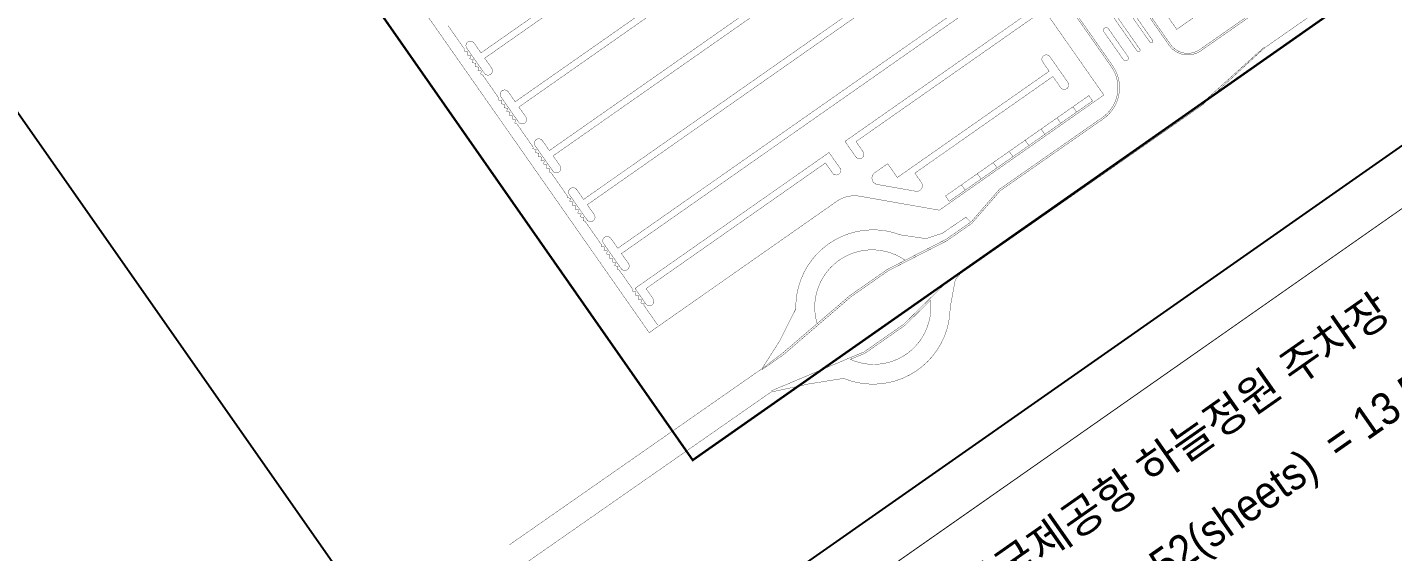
# Model space of a CAD drawing. Header units: millimetres. Extents: x 152904052 to 153933663, y 538271515 to 539240469.
# Drawn here: x 153576116 to 153681458, y 538935340 to 538975800 of the extents above; entities that cross this region are included whole.
import ezdxf

# ---------------------------------------------------------------- set-up
doc = ezdxf.new("R2010")
doc.units = ezdxf.units.MM
doc.set_wipeout_variables(frame=1)
doc.linetypes.add('HIDDEN', pattern=[5.08, 2.54, -2.54])
doc.layers.add('BORD', color=7, linetype='Continuous')
doc.layers.add('TEXT', color=7, linetype='Continuous')
doc.styles.add('굴림', font='Gulim.ttf')

msp = doc.modelspace()

# ---------------------------------------------------------------- linework, layer by layer
at = {"layer": 'BORD'}
msp.add_lwpolyline([(153545158.5, 539012348.7), (153668031.3, 539098385.1), (153734561.4, 539003370.3), (153611688.6, 538917333.8)], close=True, dxfattribs=at)
at = {"layer": 'BORD', "color": 8, "ltscale": 0.0008, "const_width": 25}
for points in [[(153678255.9, 538995015.9), (153682439.1, 539020161.6), (153643793.7, 539075353), (153572732.2, 539025595.2), (153624096, 538952240.2), (153638572.1, 538962376.4, -0.19891237), (153640346.7, 538962769.9), (153646480.9, 538961688.3), (153659172.9, 538970575.4), (153654111.1, 538977804.4, -0.41421356), (153654172.5, 538978152.6), (153655174.6, 538978854.2, -0.41414579), (153655522.7, 538978792.9), (153659750.5, 538972757.6, -0.42140705), (153659003.9, 538968802.5), (153651111.2, 538963297.9), (153648939.4, 538960792.7), (153647004.5, 538959443.2), (153643841.7, 538957823.1)], [(153678255.9, 538995015.9), (153675265.7, 538992922.2), (153679941.3, 538986244.7), (153664797.2, 538975640.7), (153660265, 538982113.4, 0.41421356), (153659916.8, 538982174.8), (153659456.1, 538981852.2, 0.41421356), (153659394.7, 538981504), (153664311.9, 538974481.6, 0.41368484), (153666594.3, 538974096.2), (153674774.9, 538979801.6), (153680511.5, 538982735.7)], [(153646726.5, 538991379.7), (153645364.2, 538993325.6, 1), (153644801, 538992931.2), (153645335.2, 538992168.4), (153613756.8, 538970057), (153613222.7, 538970819.9, 1), (153612659.5, 538970425.5), (153614014.6, 538968490.3, 1), (153614577.8, 538968884.6), (153614043.6, 538969647.4), (153645621.9, 538991758.8), (153646163.5, 538990985.4, 1.0252012), (153646726.5, 538991379.7)], [(153664201.7, 538974420.9, 0.4111623), (153666642.4, 538973977.4)], [(153659131.3, 538968738.1, 0.41446521), (153659851.2, 538972831.3)], [(153648917.2, 538960767.1), (153648526, 538961138.9), (153646694, 538959899.9), (153645444.3, 538959493.2), (153643471.4, 538959788.3, 0.53221838), (153635409.1, 538954078.4), (153634173.3, 538951620.2), (153632795.2, 538949457)], [(153643837, 538957829.6, 0.71132517), (153637052.6, 538952938, 0.71132517)], [(153614385.1, 538934331.4), (153633485.2, 538947652.3), (153636389.3, 538948279.7), (153639092, 538948713.6, 0.53293616), (153647317.9, 538954198.7), (153647713.3, 538956323.4), (153648072.4, 538956759.1)]]:
    msp.add_lwpolyline(points, format="xyb", dxfattribs=at)
for points in [[(153671596.3, 538974232), (153721876.2, 539009298.6)], [(153664209.7, 538974409.5), (153659077.2, 538981739.5)], [(153666644.1, 538973978.6), (153674846.4, 538979699)], [(153659852.6, 538972829.2), (153656699.7, 538977328)], [(153609866.3, 538974088.4), (153608585.3, 538975919.7)], [(153611223.7, 538972151.6), (153611095.2, 538972174.3), (153611139.8, 538972427.5), (153610886.6, 538972472.1), (153610931.3, 538972725.3), (153610678.1, 538972770), (153610722.7, 538973023.2), (153610469.5, 538973067.8), (153610514.2, 538973321), (153610261, 538973365.6), (153610305.6, 538973618.8), (153610052.4, 538973663.5), (153610097.1, 538973916.7), (153609843.9, 538973961.3), (153609866.3, 538974088.4)], [(153647273.2, 538956354), (153666698.9, 538969902), (153671560.9, 538974282.6)], [(153648072.4, 538956759.1), (153666774.9, 538969802.7), (153671596.8, 538974231.3)], [(153612504.7, 538970320.3), (153611223.7, 538972151.6)], [(153613862.2, 538968383.5), (153613733.6, 538968406.2), (153613778.3, 538968659.4), (153613525.1, 538968704), (153613569.7, 538968957.2), (153613316.5, 538969001.9), (153613361.2, 538969255.1), (153613108, 538969299.7), (153613152.6, 538969552.9), (153612899.4, 538969597.5), (153612944.1, 538969850.7), (153612690.9, 538969895.4), (153612735.5, 538970148.6), (153612482.3, 538970193.2), (153612504.7, 538970320.3)], [(153651182.9, 538963195.5), (153659130.9, 538968738.6)], [(153615143.2, 538966552.2), (153613862.2, 538968383.5)], [(153616500.6, 538964615.4), (153616372.1, 538964638.1), (153616416.7, 538964891.3), (153616163.5, 538964935.9), (153616208.2, 538965189.1), (153615955, 538965233.8), (153615999.6, 538965487), (153615746.4, 538965531.6), (153615791.1, 538965784.8), (153615537.9, 538965829.4), (153615582.5, 538966082.6), (153615329.3, 538966127.3), (153615374, 538966380.5), (153615120.8, 538966425.1), (153615143.2, 538966552.2)], [(153617781.6, 538962784.1), (153616500.6, 538964615.4)], [(153619139.1, 538960847.3), (153619010.5, 538960870), (153619055.2, 538961123.2), (153618802, 538961167.8), (153618846.6, 538961421), (153618593.4, 538961465.7), (153618638.1, 538961718.9), (153618384.9, 538961763.5), (153618429.5, 538962016.7), (153618176.3, 538962061.3), (153618221, 538962314.5), (153617967.8, 538962359.2), (153618012.4, 538962612.4), (153617759.2, 538962657), (153617781.6, 538962784.1)], [(153648980.8, 538960669.1), (153651182.9, 538963195.5)], [(153620420.1, 538959016), (153619139.1, 538960847.3)], [(153647046.8, 538959320.3), (153648980.8, 538960669.1)], [(153642550, 538957022.3), (153647046.6, 538959320.1)], [(153621777.5, 538957079.2), (153621649, 538957101.9), (153621693.6, 538957355.1), (153621440.4, 538957399.7), (153621485.1, 538957652.9), (153621231.9, 538957697.6), (153621276.5, 538957950.8), (153621023.3, 538957995.4), (153621068, 538958248.6), (153620814.8, 538958293.2), (153620859.4, 538958546.4), (153620606.2, 538958591.1), (153620650.9, 538958844.3), (153620397.7, 538958888.9), (153620420.1, 538959016)], [(153622849.4, 538955548.4), (153621777.5, 538957079.2)], [(153639607.7, 538955122.6), (153642478.5, 538957124.8)], [(153639679.2, 538955020.1), (153642550, 538957022.3)], [(153643841.7, 538957823.1), (153642478.5, 538957124.8)], [(153647273.2, 538956354), (153645705.1, 538954818.2)], [(153623683.6, 538954357.1), (153623705.8, 538954483.2), (153623452.6, 538954527.9), (153623497.3, 538954781.1), (153623244.1, 538954825.7), (153623288.7, 538955078.9), (153623035.5, 538955123.6), (153623080.2, 538955376.8), (153622827, 538955421.4), (153622849.4, 538955548.4)], [(153634452.6, 538950536.8), (153639679.2, 538955020.1)], [(153637052.6, 538952938), (153639607.7, 538955122.6)], [(153624742.2, 538952845.2), (153623683.6, 538954357.1)], [(153645705.1, 538954818.2), (153643744.4, 538952897.7), (153640671.5, 538950751), (153639563, 538950292.2)], [(153632795.2, 538949457), (153634374.8, 538950648.4), (153637052.6, 538952938)], [(153632804.7, 538949387.5), (153634452.6, 538950536.8)], [(153639563, 538950292.2), (153633514.8, 538947749.2)], [(153632795.2, 538949457), (153613309.7, 538935867.3)]]:
    msp.add_lwpolyline(points, dxfattribs=at)
for points in [[(153639654.5, 538992043.4, 1.00761409), (153640224.5, 538992427.8, 0.00246171), (153640210.1, 538992448.6), (153638855.2, 538994383.5, 1), (153638292.1, 538993989.2), (153638826.2, 538993226.3), (153611118.4, 538973825.1), (153610584.2, 538974588, 1), (153610021.1, 538974193.6), (153611376.2, 538972258.4, 1), (153611939.3, 538972652.7), (153611405.2, 538973415.5), (153639113, 538992816.8)], [(153649365.1, 538987611.7), (153648002.6, 538989557.5, 1), (153647439.5, 538989163.1), (153647973.6, 538988400.3), (153616395.3, 538966288.9), (153615861.2, 538967051.8, 1), (153615298, 538966657.4), (153616653.1, 538964722.2, 1), (153617216.2, 538965116.5), (153616682.1, 538965879.3), (153648260.4, 538987990.7), (153648801.9, 538987217.3, 1.02502003)], [(153651440.4, 538983449.2, 1.02510635), (153652003.5, 538983843.5), (153650641.1, 538985789.4, 1), (153650077.9, 538985395), (153650612.1, 538984632.2), (153619033.7, 538962520.8), (153618499.6, 538963283.7, 1), (153617936.4, 538962889.3), (153619291.5, 538960954.1, 1), (153619854.7, 538961348.4), (153619320.5, 538962111.2), (153650898.8, 538984222.6)], [(153651252.8, 538977702.3, 1.02507022), (153651815.9, 538978096.6), (153650453.5, 538980042.4, 1), (153649890.3, 538979648.1), (153650424.4, 538978885.3), (153621672.2, 538958752.7), (153621138.1, 538959515.6, 1), (153620574.9, 538959121.2), (153621930, 538957186, 1), (153622493.1, 538957580.3), (153621959, 538958343.1), (153650711.2, 538978475.7)], [(153660463.7, 538978321.1, 0.77299168), (153660258.9, 538978177.7), (153662743.5, 538974629.3, 0.77299168), (153662948.3, 538974772.7)], [(153654467.6, 538977077.4), (153654180.8, 538977486.9), (153639200.6, 538966997.7), (153640035.8, 538965804.8, 1), (153640599, 538966199.1), (153640050.5, 538966982.4)], [(153659478.8, 538977635.5, 0.77299168), (153659274, 538977492.1), (153661758.6, 538973943.8, 0.77299168), (153661963.4, 538974087.2)], [(153660682.5, 538973301.2, 1), (153661030.7, 538973545), (153659525, 538975695.3, 1), (153659176.9, 538975451.5)], [(153645093.6, 538963833.6), (153644593.5, 538964547.9), (153655242.5, 538972004.4), (153655831.3, 538971163.5, 1.02499805), (153656394.4, 538971557.8), (153655564.1, 538972743.7), (153655020.5, 538973520, 1.02499805), (153654457.4, 538973125.6), (153654955.7, 538972414), (153643241.8, 538964211.8), (153642496.2, 538965276.7), (153641495.9, 538964576.3, 0.66817864), (153641695.9, 538963674.3), (153644659.3, 538963151.8, 0.66817864)], [(153623851.8, 538955639.9), (153637695.5, 538965333.4), (153638243.9, 538964550.1, 1), (153638807.1, 538964944.4), (153637971.8, 538966137.3), (153623001.8, 538955655.2), (153623837.1, 538954462.3, 1), (153624400.3, 538954856.6)], [(153645791.2, 538954730.3), (153643814.7, 538952794.3), (153640741.8, 538950647.6), (153639609.8, 538950179.1, 0.58421452)]]:
    msp.add_lwpolyline(points, format="xyb", close=True, dxfattribs=at)
for points in [[(153655845.1, 538968397.8), (153657073.8, 538969258.2), (153656787.1, 538969667.7), (153655558.3, 538968807.4)], [(153657073.8, 538969258.2), (153658302.6, 538970118.5), (153658015.8, 538970528.1), (153656787.1, 538969667.7)], [(153654616.4, 538967537.4), (153655845.1, 538968397.8), (153655558.3, 538968807.4), (153654329.6, 538967947)], [(153653387.7, 538966677.1), (153654616.4, 538967537.4), (153654329.6, 538967947), (153653100.9, 538967086.6)], [(153652158.9, 538965816.7), (153653387.7, 538966677.1), (153653100.9, 538967086.6), (153651872.1, 538966226.3)], [(153650930.2, 538964956.3), (153652158.9, 538965816.7), (153651872.1, 538966226.3), (153650643.4, 538965365.9)], [(153648472.7, 538963235.6), (153649701.5, 538964096), (153649414.7, 538964505.5), (153648186, 538963645.2)], [(153649701.5, 538964096), (153650930.2, 538964956.3), (153650643.4, 538965365.9), (153649414.7, 538964505.5)], [(153647244, 538962375.2), (153648472.7, 538963235.6), (153648186, 538963645.2), (153646957.2, 538962784.8)]]:
    msp.add_lwpolyline(points, close=True, dxfattribs=at)
at = {"layer": 'TEXT', "color": 1}
msp.add_lwpolyline([(153613998, 538914035.7), (153734187.8, 538998193.5), (153750966.5, 538973828), (153630966.1, 538889802.8)], close=True, dxfattribs=at)

# ---------------------------------------------------------------- next in the draw order: wipeouts: each hides what was drawn before it
at = {"color": 1}
msp.add_wipeout([(153613998, 538914035.7), (153734187.8, 538998193.5), (153751155.9, 538973960.6), (153630966.1, 538889802.8)], dxfattribs=at).dxf.layer = 'TEXT'

# ---------------------------------------------------------------- next in the draw order: texts
at = {"layer": 'TEXT', "style": '굴림', "width": 0.95}
msp.add_text('설치용량 : 모듈 645(Wp) × 20,952(sheets)  = 13,514.04(kWp)', height=2500, rotation=35.000004, dxfattribs=at).set_placement((153628771.5, 538908363.1))
at = {"layer": 'TEXT', "style": '굴림'}
msp.add_text('발전소 설치 위치 : 인천국제공항 하늘정원 주차장', height=2500, rotation=35.000004, dxfattribs=at).set_placement((153624947.7, 538913824.1))

# ---------------------------------------------------------------- next in the draw order: wipeouts: each hides what was drawn before it
at = {"color": 1}
msp.add_wipeout([(153661954.3, 538845547), (153782144.1, 538929704.8), (153753465.3, 538970662.4), (153633275.5, 538886504.6)], dxfattribs=at).dxf.layer = 'TEXT'

# ---------------------------------------------------------------- next in the draw order: linework, layer by layer
at = {"layer": 'BORD', "color": 1, "linetype": 'HIDDEN', "ltscale": 2500, "const_width": 171.5}
msp.add_lwpolyline([(153569829.8, 539024908.5), (153645496, 539077931.7), (153703192.1, 538995480.2), (153627454.7, 538942405.2)], close=True, dxfattribs=at)

# ---------------------------------------------------------------- next in the draw order: texts
at = {"layer": 'TEXT', "color": 1, "style": '굴림', "width": 0.95}
msp.add_text('※ 태양광 발전설비 주요자재(모듈,인버터,접속반)은 제작사 사양에 따라 변경될수 있다.', height=2500, rotation=35.000004, dxfattribs=at).set_placement((153632672.2, 538893237.6))

doc.saveas('drawing.dxf')
